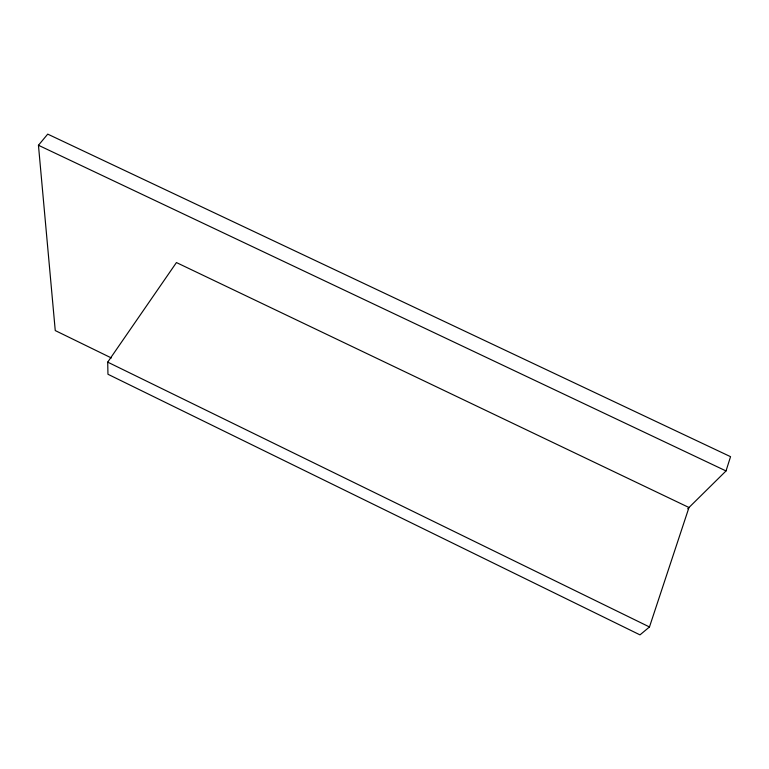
<?xml version="1.0" encoding="UTF-8"?>
<svg xmlns="http://www.w3.org/2000/svg" width="769" height="769" viewBox="0 0 769 769"><rect width="100%" height="100%" fill="white"/><g stroke="black" fill="none" stroke-linecap="round" stroke-linejoin="round"><path stroke-width="1.15" d="M687.707 508.77L726.023 470.945L730.55 456.68L47.726 134.123L38.45 145.264L55.253 330.564L111.37 357.96M649.469 626.966L688.976 507.511L176.437 262.556L107.708 362.132L107.958 374.263L639.991 634.877L649.469 626.966L107.708 362.132M38.45 145.264L726.023 470.945"/></g></svg>
